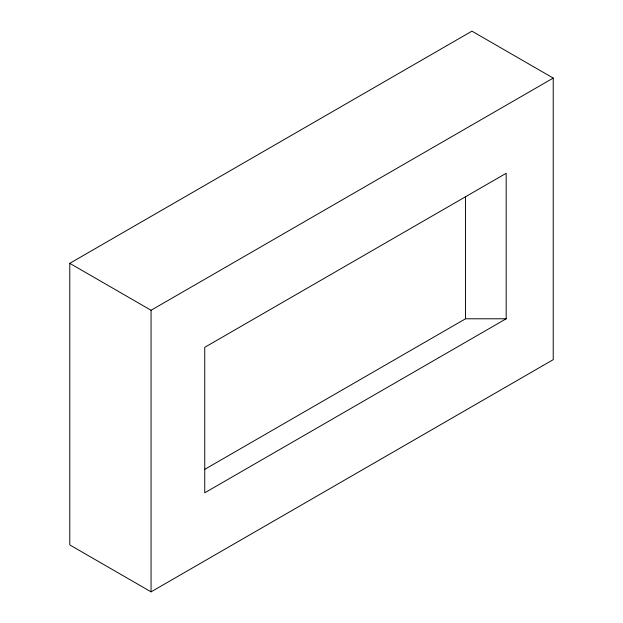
<?xml version="1.0" encoding="UTF-8"?>
<svg xmlns="http://www.w3.org/2000/svg" width="623" height="623" viewBox="0 0 623 623"><rect width="100%" height="100%" fill="white"/><g stroke="black" fill="none" stroke-linecap="round" stroke-linejoin="round"><path stroke-width="0.93" d="M69.776 263.334L471.938 31.15L553.224 78.077L553.224 359.666L151.062 591.85L69.776 544.923L69.776 263.334L151.062 310.262L553.224 78.077M204.624 469.415L465.529 318.781L506.172 318.781L506.172 173.295L204.741 347.323L204.741 492.809L506.172 318.781M465.529 196.572L465.529 318.781M151.062 310.262L151.062 591.85"/></g></svg>
